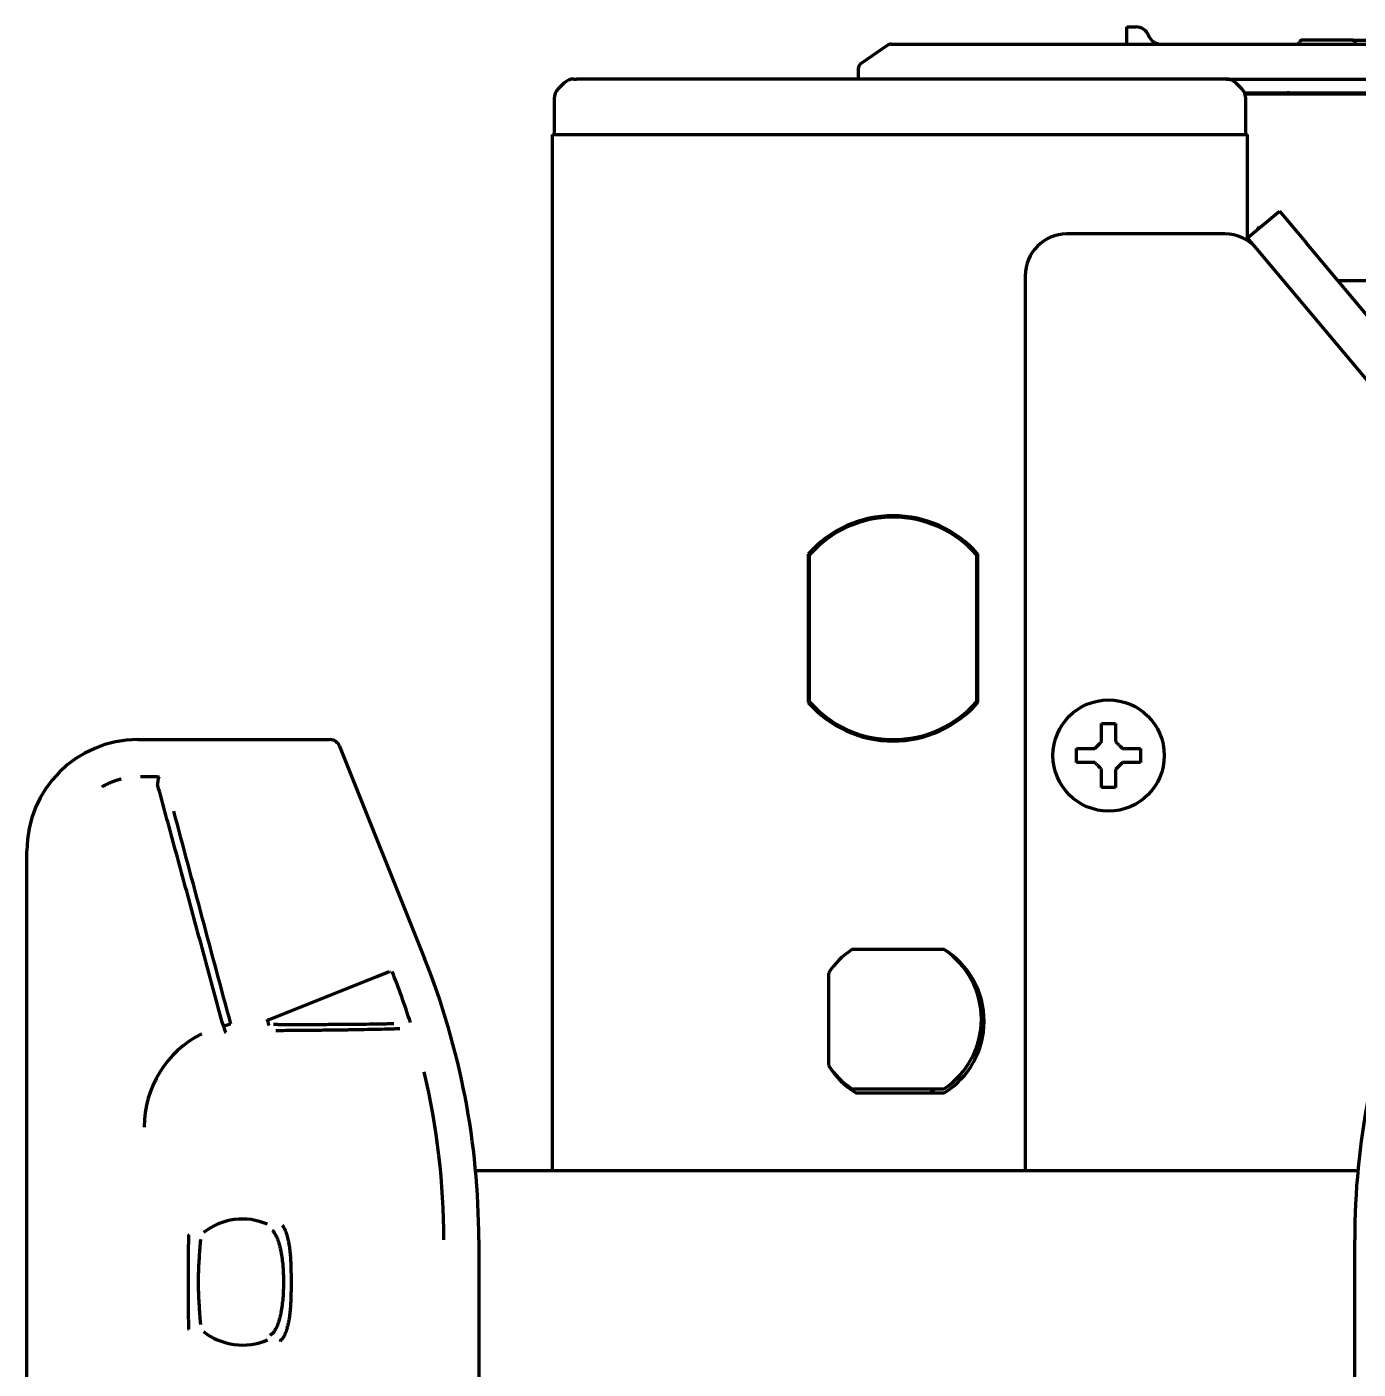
# Model space of a CAD drawing. Header units: inches. Extents: x -3022 to 7311, y 343 to 5680.
# Drawn here: x 2727.1 to 2822.9, y 5508.3 to 5604.8 of the extents above; entities that cross this region are included whole.
import ezdxf

# ---------------------------------------------------------------- set-up
doc = ezdxf.new("R2010")
doc.units = ezdxf.units.IN

msp = doc.modelspace()

# ---------------------------------------------------------------- linework, layer by layer
at = {"linetype": 'Continuous', "lineweight": 70}
for p, q in [((2806.218, 5604.58), (2806.218, 5604.848)), ((2806.218, 5604.848), (2806.864, 5604.848)), ((2806.218, 5603.866), (2806.218, 5604.58)), ((2806.218, 5603.598), (2806.218, 5603.866)), ((2807.791, 5604.223), (2807.821, 5604.156)), ((2822.443, 5603.898), (2818.876, 5603.898)), ((2822.443, 5603.898), (2829.195, 5603.898)), ((2788.991, 5603.511), (2787.136, 5602.247)), ((2789.272, 5603.598), (2791.168, 5603.598)), ((2791.168, 5603.598), (2910.668, 5603.598)), ((2786.918, 5601.834), (2786.918, 5601.098)), ((2765.75, 5600.805), (2765.336, 5600.391)), ((2766.457, 5601.098), (2766.643, 5601.098)), ((2813.193, 5601.098), (2766.643, 5601.098)), ((2777.591, 5601.147), (2777.591, 5601.098)), ((2777.691, 5601.098), (2777.691, 5601.098)), ((2777.691, 5601.098), (2777.691, 5601.098)), ((2813.379, 5601.098), (2813.193, 5601.098)), ((2813.381, 5601.098), (2933.918, 5601.098)), ((2814.5, 5600.391), (2814.086, 5600.805)), ((2814.704, 5600.098), (2933.918, 5600.098)), ((2814.734, 5600.023), (2930.843, 5600.023)), ((2765.043, 5599.684), (2765.043, 5597.098)), ((2814.793, 5597.098), (2814.793, 5599.684)), ((2764.918, 5597.098), (2766.718, 5597.098)), ((2764.918, 5522.59), (2764.918, 5597.098)), ((2766.718, 5597.098), (2813.118, 5597.098)), ((2813.118, 5597.098), (2814.918, 5597.098)), ((2814.918, 5589.467), (2814.918, 5597.098)), ((2814.918, 5589.67), (2817.216, 5591.598)), ((2817.216, 5591.598), (2819.144, 5589.3)), ((2815.721, 5590.438), (2815.578, 5590.223)), ((2815.721, 5590.438), (2815.834, 5590.438)), ((2815.721, 5590.343), (2815.721, 5590.438)), ((2813.279, 5589.956), (2801.918, 5589.956)), ((2815.577, 5588.884), (2814.918, 5589.67)), ((2815.08, 5589.476), (2815.026, 5589.395)), ((2833.929, 5571.681), (2819.144, 5589.3)), ((2845.185, 5553.598), (2815.577, 5588.884)), ((2798.918, 5586.956), (2798.918, 5522.598)), ((2821.409, 5586.601), (2827.355, 5586.601)), ((2783.318, 5566.927), (2783.318, 5556.269)), ((2783.418, 5556.307), (2783.418, 5566.89)), ((2795.418, 5566.89), (2795.418, 5556.307)), ((2795.518, 5556.269), (2795.518, 5566.927)), ((2735.107, 5553.598), (2748.918, 5553.598)), ((2749.614, 5553.126), (2755.72, 5537.862)), ((2802.618, 5552.456), (2802.618, 5552.956)), ((2807.218, 5552.956), (2807.218, 5552.456)), ((2802.618, 5551.956), (2802.618, 5552.456)), ((2807.218, 5552.456), (2807.218, 5551.956)), ((2727.118, 5473.598), (2727.118, 5545.609)), ((2793.085, 5538.498), (2786.451, 5538.498)), ((2793.093, 5538.498), (2793.085, 5538.498)), ((2744.739, 5533.538), (2752.296, 5536.561)), ((2752.296, 5536.561), (2753.183, 5536.916)), ((2784.768, 5536.815), (2784.768, 5530.181)), ((2795.7, 5532.601), (2795.922, 5532.601)), ((2795.192, 5530.934), (2795.611, 5531.301)), ((2786.451, 5528.498), (2793.085, 5528.498)), ((2792.074, 5528.198), (2792.416, 5528.498)), ((2786.743, 5528.198), (2793.093, 5528.198)), ((2822.846, 5522.598), (2759.391, 5522.598)), ((2759.618, 5517.621), (2759.618, 5473.598)), ((2822.618, 5473.598), (2822.618, 5517.621))]:
    msp.add_line(p, q, dxfattribs=at)
msp.add_circle((2804.918, 5552.456), 4, dxfattribs=at)
for centre, radius, start, end in [((2806.864, 5603.848), 1, 22.02431, 90), ((2808.718, 5604.598), 1, 206.23075, 233.03835), ((2818.418, 5603.848), 0.25, 270, 336.42182), ((2818.876, 5603.648), 0.25, 90, 156.42182), ((2789.272, 5603.098), 0.5, 90, 124.28688), ((2787.418, 5601.834), 0.5, 124.28688, 180), ((2766.457, 5600.098), 1, 90, 135), ((2813.379, 5600.098), 1, 45, 90), ((2766.043, 5599.684), 1, 135, 180), ((2813.793, 5599.684), 1, 0, 45), ((2817.918, 5598.098), 2, 90, 105.78797), ((2801.918, 5586.956), 3, 90, 180), ((2813.279, 5586.956), 3, 40, 90), ((2789.418, 5561.598), 8.1, 41.14155, 138.85844), ((2789.418, 5561.598), 8, 41.40962, 138.59038), ((2789.418, 5561.598), 8.1, 221.14156, 318.85845), ((2789.418, 5561.598), 8, 221.40962, 318.59038), ((2789.768, 5533.498), 6, 123.55731, 146.44269), ((2789.768, 5533.498), 6, 303.55731, 56.44269), ((2789.918, 5533.348), 6.05, 301.65324, 58.34676), ((2705.118, 5517.621), 54.5, 0, 21.80141), ((2877.118, 5517.621), 54.5, 158.19859, 180), ((2705.118, 5517.621), 51.991, 17.50222, 21.80141), ((2743.064, 5525.745), 7.498, 116.64114, 180.00358), ((2705.118, 5517.621), 51.991, 0, 13.44078), ((2789.768, 5533.498), 6, 213.55731, 236.44269), ((2789.918, 5533.348), 6.05, 211.65324, 238.34676), ((2742.618, 5514.598), 4.529, 66.46024, 128.28291), ((2742.618, 5514.598), 4.529, 231.71709, 293.53976)]:
    msp.add_arc(centre, radius, start, end, dxfattribs=at)
for centre, major_axis, ratio, start_param, end_param in [((2735.129, 5545.587), (-5.672, 5.672), 0.997265, 5.499157, 7.067214), ((2748.918, 5552.847), (0.031, -0.75), 0.998627, 1.910477, 3.100392), ((2728.094, 5515.282), (264.802, -988.254), 0.017452, 1.584217, 1.599684), ((2744.902, 5533.603), (-0.483, -0.129), 0.044563, 0.01747, 1.215363), ((2741.303, 5533.036), (-0.483, -0.13), 0.013523, 1.457675, 3.124137), ((2741.303, 5533.036), (-0.119, 0.486), 0.112563, 1.586794, 3.119544)]:
    msp.add_ellipse(centre, major_axis=major_axis, ratio=ratio, start_param=start_param, end_param=end_param, dxfattribs=at)
for points, degree in [([(2807.822, 5604.155), (2807.797, 5604.209)], 1), ([(2804.418, 5553.456), (2804.418, 5553.51), (2804.418, 5553.618), (2804.418, 5553.78), (2804.418, 5553.939), (2804.418, 5554.094), (2804.418, 5554.246), (2804.418, 5554.402), (2804.418, 5554.568), (2804.418, 5554.692), (2804.418, 5554.756)], 3), ([(2804.418, 5554.756), (2804.585, 5554.756), (2804.918, 5554.756), (2805.251, 5554.756), (2805.418, 5554.756)], 3), ([(2803.918, 5552.956), (2803.942, 5552.979), (2803.989, 5553.027), (2804.061, 5553.098), (2804.132, 5553.17), (2804.203, 5553.241), (2804.275, 5553.313), (2804.346, 5553.384), (2804.394, 5553.432), (2804.418, 5553.456)], 3), ([(2805.418, 5553.456), (2805.444, 5553.43), (2805.495, 5553.378), (2805.569, 5553.305), (2805.641, 5553.233), (2805.711, 5553.163), (2805.78, 5553.094), (2805.849, 5553.025), (2805.895, 5552.979), (2805.918, 5552.956)], 3), ([(2805.918, 5552.956), (2805.972, 5552.956), (2806.08, 5552.956), (2806.242, 5552.956), (2806.401, 5552.956), (2806.556, 5552.956), (2806.708, 5552.956), (2806.864, 5552.956), (2807.031, 5552.956), (2807.154, 5552.956), (2807.218, 5552.956)], 3), ([(2803.918, 5551.956), (2803.864, 5551.956), (2803.756, 5551.956), (2803.594, 5551.956), (2803.435, 5551.956), (2803.28, 5551.956), (2803.128, 5551.956), (2802.972, 5551.956), (2802.805, 5551.956), (2802.682, 5551.956), (2802.618, 5551.956)], 3), ([(2804.418, 5551.456), (2804.392, 5551.482), (2804.341, 5551.533), (2804.267, 5551.607), (2804.195, 5551.678), (2804.125, 5551.749), (2804.056, 5551.818), (2803.987, 5551.887), (2803.941, 5551.933), (2803.918, 5551.956)], 3), ([(2805.918, 5551.956), (2805.894, 5551.932), (2805.847, 5551.884), (2805.775, 5551.813), (2805.704, 5551.742), (2805.633, 5551.67), (2805.561, 5551.599), (2805.49, 5551.527), (2805.442, 5551.48), (2805.418, 5551.456)], 3), ([(2736.64, 5550.91), (2736.422, 5550.913), (2735.979, 5550.918), (2735.518, 5550.922), (2735.284, 5550.924)], 3), ([(2805.418, 5551.456), (2805.418, 5551.401), (2805.418, 5551.293), (2805.418, 5551.132), (2805.418, 5550.973), (2805.418, 5550.817), (2805.418, 5550.666), (2805.418, 5550.509), (2805.418, 5550.343), (2805.418, 5550.22), (2805.418, 5550.156)], 3), ([(2741.25, 5533.015), (2740.864, 5534.433), (2740.087, 5537.283), (2738.911, 5541.599), (2737.723, 5545.957), (2736.923, 5548.89), (2736.522, 5550.363)], 3), ([(2805.418, 5550.156), (2805.251, 5550.156), (2804.918, 5550.156), (2804.585, 5550.156), (2804.418, 5550.156)], 3)]:
    msp.add_open_spline(points, degree=degree, dxfattribs=at)
for points, knots in [([(2808.117, 5603.799), (2808.14, 5603.781), (2808.164, 5603.765), (2808.213, 5603.735), (2808.237, 5603.721), (2808.311, 5603.683), (2808.361, 5603.662), (2808.462, 5603.63), (2808.513, 5603.618), (2808.589, 5603.606), (2808.628, 5603.602), (2808.673, 5603.599), (2808.692, 5603.598), (2808.705, 5603.598), (2808.712, 5603.598), (2808.718, 5603.598)], [0, 0, 0, 0, 0.125, 0.125, 0.25, 0.25, 0.5, 0.5, 0.75, 0.75, 0.875, 0.9375, 0.96875, 0.96875, 1, 1, 1, 1]), ([(2822.632, 5603.748), (2822.628, 5603.761), (2822.622, 5603.773), (2822.611, 5603.795), (2822.605, 5603.806), (2822.591, 5603.825), (2822.584, 5603.833), (2822.568, 5603.849), (2822.56, 5603.856), (2822.535, 5603.874), (2822.517, 5603.883), (2822.49, 5603.892), (2822.476, 5603.896), (2822.462, 5603.897), (2822.452, 5603.898), (2822.447, 5603.898), (2822.443, 5603.898)], [0, 0, 0, 0, 0.125, 0.125, 0.25, 0.25, 0.375, 0.375, 0.5, 0.5, 0.75, 0.75, 0.875, 0.9375, 0.9375, 1, 1, 1, 1]), ([(2822.632, 5603.748), (2822.636, 5603.736), (2822.641, 5603.724), (2822.649, 5603.707), (2822.652, 5603.702), (2822.658, 5603.692), (2822.661, 5603.687), (2822.678, 5603.663), (2822.692, 5603.648), (2822.715, 5603.629), (2822.723, 5603.624), (2822.739, 5603.614), (2822.755, 5603.607), (2822.775, 5603.601), (2822.788, 5603.599), (2822.796, 5603.598), (2822.8, 5603.598), (2822.804, 5603.598)], [0, 0, 0, 0, 0.125, 0.125, 0.1875, 0.1875, 0.25, 0.25, 0.5, 0.5, 0.625, 0.625, 0.75, 0.875, 0.9375, 0.9375, 1, 1, 1, 1]), ([(2805.418, 5554.756), (2805.418, 5554.553), (2805.418, 5554.343), (2805.418, 5554.018), (2805.418, 5553.908), (2805.418, 5553.685), (2805.418, 5553.571), (2805.418, 5553.456)], [0, 0, 0, 0, 0.5, 0.5, 0.75, 0.75, 1, 1, 1, 1]), ([(2802.618, 5552.956), (2802.821, 5552.956), (2803.031, 5552.956), (2803.356, 5552.956), (2803.466, 5552.956), (2803.689, 5552.956), (2803.803, 5552.956), (2803.918, 5552.956)], [0, 0, 0, 0, 0.5, 0.5, 0.75, 0.75, 1, 1, 1, 1]), ([(2807.218, 5551.956), (2807.015, 5551.956), (2806.805, 5551.956), (2806.48, 5551.956), (2806.37, 5551.956), (2806.147, 5551.956), (2806.033, 5551.956), (2805.918, 5551.956)], [0, 0, 0, 0, 0.5, 0.5, 0.75, 0.75, 1, 1, 1, 1]), ([(2733.883, 5550.754), (2733.881, 5550.753), (2733.868, 5550.75), (2733.843, 5550.743), (2733.811, 5550.734), (2733.778, 5550.725), (2733.745, 5550.716), (2733.713, 5550.707), (2733.68, 5550.697), (2733.648, 5550.687), (2733.615, 5550.677), (2733.583, 5550.667), (2733.551, 5550.657), (2733.519, 5550.646), (2733.487, 5550.636), (2733.455, 5550.625), (2733.424, 5550.614), (2733.392, 5550.602), (2733.36, 5550.591), (2733.329, 5550.579), (2733.298, 5550.567), (2733.267, 5550.555), (2733.235, 5550.543), (2733.204, 5550.531), (2733.174, 5550.518), (2733.143, 5550.506), (2733.112, 5550.493), (2733.082, 5550.48), (2733.051, 5550.466), (2733.021, 5550.453), (2732.991, 5550.439), (2732.961, 5550.425), (2732.931, 5550.412), (2732.901, 5550.397), (2732.871, 5550.383), (2732.842, 5550.369), (2732.812, 5550.354), (2732.783, 5550.339), (2732.754, 5550.324), (2732.724, 5550.309), (2732.695, 5550.294), (2732.667, 5550.279), (2732.638, 5550.263), (2732.609, 5550.247), (2732.581, 5550.232), (2732.553, 5550.216), (2732.534, 5550.205), (2732.524, 5550.199)], [0, 0, 0, 0, 0.005015, 0.028175, 0.05131, 0.074419, 0.097503, 0.120562, 0.143595, 0.166602, 0.189585, 0.212542, 0.235473, 0.25838, 0.281261, 0.304118, 0.326949, 0.349755, 0.372537, 0.395294, 0.418026, 0.440734, 0.463417, 0.486075, 0.508709, 0.531318, 0.553901, 0.57646, 0.598992, 0.621499, 0.64398, 0.666435, 0.688864, 0.711266, 0.733641, 0.75599, 0.778311, 0.800606, 0.822873, 0.845112, 0.867324, 0.889507, 0.911663, 0.93379, 0.955889, 0.977959, 1, 1, 1, 1]), ([(2736.64, 5550.91), (2736.639, 5550.91), (2736.637, 5550.909), (2736.635, 5550.908), (2736.632, 5550.907), (2736.629, 5550.906), (2736.627, 5550.904), (2736.624, 5550.902), (2736.621, 5550.9), (2736.619, 5550.897), (2736.616, 5550.895), (2736.614, 5550.892), (2736.611, 5550.889), (2736.608, 5550.885), (2736.606, 5550.882), (2736.603, 5550.878), (2736.601, 5550.874), (2736.598, 5550.869), (2736.596, 5550.865), (2736.591, 5550.854), (2736.583, 5550.837), (2736.573, 5550.808), (2736.563, 5550.775), (2736.555, 5550.739), (2736.547, 5550.7), (2736.54, 5550.659), (2736.534, 5550.613), (2736.53, 5550.574), (2736.528, 5550.546), (2736.526, 5550.529), (2736.525, 5550.51), (2736.524, 5550.492), (2736.523, 5550.472), (2736.523, 5550.452), (2736.522, 5550.43), (2736.522, 5550.409), (2736.521, 5550.386), (2736.522, 5550.371), (2736.522, 5550.363)], [0, 0, 0, 0, 0.014233, 0.028379, 0.042448, 0.056447, 0.070385, 0.08427, 0.098111, 0.111917, 0.125697, 0.13946, 0.153216, 0.166973, 0.180741, 0.194529, 0.208347, 0.222203, 0.236108, 0.25007, 0.311115, 0.372699, 0.435479, 0.500026, 0.55846, 0.619456, 0.683242, 0.749971, 0.771354, 0.793527, 0.8165, 0.840277, 0.864865, 0.890265, 0.91648, 0.94351, 0.971351, 1, 1, 1, 1]), ([(2804.418, 5550.156), (2804.418, 5550.359), (2804.418, 5550.568), (2804.418, 5550.893), (2804.418, 5551.003), (2804.418, 5551.227), (2804.418, 5551.34), (2804.418, 5551.456)], [0, 0, 0, 0, 0.5, 0.5, 0.75, 0.75, 1, 1, 1, 1]), ([(2752.296, 5536.561), (2752.3, 5536.551), (2752.303, 5536.541), (2752.311, 5536.521), (2752.315, 5536.512), (2752.319, 5536.502)], [0, 0, 0, 0, 0.502197, 0.502197, 1, 1, 1, 1]), ([(2753.183, 5536.916), (2753.187, 5536.906), (2753.191, 5536.896), (2753.199, 5536.876), (2753.203, 5536.866), (2753.207, 5536.856)], [0, 0, 0, 0, 0.502212, 0.502212, 1, 1, 1, 1]), ([(2744.536, 5533.037), (2744.516, 5533.11), (2744.497, 5533.183), (2744.458, 5533.329), (2744.438, 5533.401), (2744.419, 5533.474)], [0, 0, 0, 0, 0.50115, 0.50115, 1, 1, 1, 1]), ([(2753.52, 5533.166), (2753.415, 5533.163), (2753.303, 5533.159), (2753.128, 5533.155), (2753.038, 5533.153), (2752.945, 5533.15), (2752.882, 5533.149), (2752.85, 5533.148), (2752.561, 5533.142), (2752.283, 5533.137), (2751.691, 5533.127), (2751.375, 5533.123), (2750.706, 5533.116), (2750.353, 5533.112), (2749.887, 5533.109), (2749.793, 5533.108), (2749.65, 5533.107), (2749.602, 5533.107), (2749.506, 5533.106), (2749.263, 5533.105), (2749.016, 5533.104), (2748.412, 5533.101), (2747.995, 5533.1), (2747.459, 5533.1), (2747.35, 5533.1), (2747.132, 5533.1), (2747.022, 5533.1), (2746.69, 5533.1), (2746.243, 5533.1), (2745.786, 5533.101), (2745.44, 5533.102), (2745.324, 5533.102), (2745.091, 5533.103), (2744.974, 5533.104), (2744.857, 5533.104)], [0, 0, 0, 0, 0.0625, 0.0625, 0.09375, 0.109375, 0.109375, 0.125, 0.125, 0.25, 0.25, 0.375, 0.375, 0.5, 0.5, 0.53125, 0.53125, 0.546875, 0.546875, 0.5625, 0.625, 0.625, 0.75, 0.75, 0.78125, 0.78125, 0.8125, 0.8125, 0.875, 0.9375, 0.9375, 0.96875, 0.96875, 1, 1, 1, 1]), ([(2753.954, 5532.805), (2753.845, 5532.801), (2753.73, 5532.797), (2753.548, 5532.791), (2753.455, 5532.788), (2753.359, 5532.785), (2753.294, 5532.783), (2753.261, 5532.782), (2752.961, 5532.773), (2752.674, 5532.766), (2752.06, 5532.752), (2751.733, 5532.745), (2751.039, 5532.732), (2750.673, 5532.726), (2750.191, 5532.719), (2750.093, 5532.717), (2749.944, 5532.715), (2749.895, 5532.714), (2749.795, 5532.713), (2749.544, 5532.709), (2749.288, 5532.706), (2748.665, 5532.698), (2748.238, 5532.693), (2747.359, 5532.685), (2746.456, 5532.676), (2745.506, 5532.67), (2745.018, 5532.667)], [0, 0, 0, 0, 0.0625, 0.0625, 0.09375, 0.109375, 0.109375, 0.125, 0.125, 0.25, 0.25, 0.375, 0.375, 0.5, 0.5, 0.53125, 0.53125, 0.546875, 0.546875, 0.5625, 0.625, 0.625, 0.75, 0.75, 0.875, 1, 1, 1, 1]), ([(2738.757, 5518.003), (2738.755, 5517.999), (2738.754, 5517.987), (2738.751, 5517.96), (2738.751, 5517.949), (2738.749, 5517.929), (2738.749, 5517.922), (2738.748, 5517.908), (2738.748, 5517.9), (2738.746, 5517.859), (2738.744, 5517.821), (2738.742, 5517.731), (2738.74, 5517.681), (2738.738, 5517.61), (2738.738, 5517.596), (2738.738, 5517.567), (2738.737, 5517.522), (2738.736, 5517.475), (2738.734, 5517.378), (2738.733, 5517.309), (2738.731, 5517.166), (2738.73, 5517.091), (2738.729, 5516.973), (2738.728, 5516.933), (2738.727, 5516.852), (2738.727, 5516.81), (2738.726, 5516.685), (2738.725, 5516.601), (2738.724, 5516.428), (2738.723, 5516.34), (2738.723, 5516.207), (2738.722, 5516.162), (2738.722, 5516.072), (2738.722, 5516.027), (2738.721, 5515.89), (2738.721, 5515.799), (2738.72, 5515.524), (2738.719, 5515.34), (2738.719, 5514.971), (2738.719, 5514.786), (2738.719, 5514.507), (2738.719, 5514.414), (2738.719, 5514.228), (2738.719, 5514.134), (2738.719, 5513.854), (2738.72, 5513.67), (2738.721, 5513.305), (2738.722, 5513.125), (2738.723, 5512.859), (2738.724, 5512.771), (2738.725, 5512.641), (2738.725, 5512.597), (2738.726, 5512.513), (2738.726, 5512.471), (2738.727, 5512.346), (2738.728, 5512.266), (2738.73, 5512.11), (2738.731, 5512.034), (2738.732, 5511.925), (2738.733, 5511.889), (2738.734, 5511.82), (2738.735, 5511.786), (2738.736, 5511.689), (2738.738, 5511.628), (2738.739, 5511.544), (2738.74, 5511.517), (2738.741, 5511.479), (2738.742, 5511.467), (2738.742, 5511.443), (2738.743, 5511.431), (2738.744, 5511.375), (2738.746, 5511.336), (2738.748, 5511.288), (2738.749, 5511.274), (2738.751, 5511.248), (2738.751, 5511.237), (2738.754, 5511.209), (2738.755, 5511.197), (2738.757, 5511.193)], [0, 0, 0, 0, 0.03125, 0.03125, 0.046875, 0.046875, 0.054688, 0.054688, 0.0625, 0.0625, 0.09375, 0.09375, 0.125, 0.125, 0.132813, 0.132813, 0.140625, 0.15625, 0.15625, 0.1875, 0.1875, 0.21875, 0.21875, 0.234375, 0.234375, 0.25, 0.25, 0.28125, 0.28125, 0.3125, 0.3125, 0.328125, 0.328125, 0.34375, 0.34375, 0.375, 0.375, 0.4375, 0.4375, 0.5, 0.5, 0.53125, 0.53125, 0.5625, 0.5625, 0.625, 0.625, 0.6875, 0.6875, 0.71875, 0.71875, 0.734375, 0.734375, 0.75, 0.75, 0.78125, 0.78125, 0.8125, 0.8125, 0.828125, 0.828125, 0.84375, 0.84375, 0.875, 0.875, 0.890625, 0.890625, 0.898438, 0.898438, 0.90625, 0.90625, 0.9375, 0.9375, 0.953125, 0.953125, 0.96875, 0.96875, 1, 1, 1, 1]), ([(2744.765, 5510.891), (2744.779, 5510.899), (2744.792, 5510.91), (2744.814, 5510.929), (2744.821, 5510.936), (2744.835, 5510.951), (2744.843, 5510.959), (2744.88, 5511), (2744.91, 5511.04), (2744.955, 5511.11), (2744.971, 5511.134), (2744.994, 5511.173), (2745.001, 5511.187), (2745.016, 5511.214), (2745.024, 5511.229), (2745.062, 5511.3), (2745.091, 5511.363), (2745.149, 5511.495), (2745.176, 5511.565), (2745.216, 5511.676), (2745.229, 5511.713), (2745.254, 5511.79), (2745.267, 5511.83), (2745.302, 5511.949), (2745.325, 5512.03), (2745.366, 5512.197), (2745.386, 5512.282), (2745.422, 5512.456), (2745.438, 5512.545), (2745.461, 5512.68), (2745.468, 5512.725), (2745.482, 5512.816), (2745.489, 5512.862), (2745.52, 5513.091), (2745.539, 5513.276), (2745.57, 5513.65), (2745.58, 5513.839), (2745.591, 5514.123), (2745.594, 5514.218), (2745.597, 5514.409), (2745.599, 5514.599), (2745.597, 5514.884), (2745.591, 5515.074), (2745.586, 5515.216), (2745.584, 5515.264), (2745.579, 5515.359), (2745.577, 5515.406), (2745.568, 5515.548), (2745.562, 5515.642), (2745.539, 5515.923), (2745.519, 5516.108), (2745.482, 5516.381), (2745.469, 5516.471), (2745.446, 5516.606), (2745.438, 5516.651), (2745.421, 5516.739), (2745.413, 5516.784), (2745.386, 5516.915), (2745.366, 5517), (2745.324, 5517.167), (2745.302, 5517.248), (2745.255, 5517.406), (2745.23, 5517.483), (2745.176, 5517.631), (2745.149, 5517.701), (2745.092, 5517.833), (2745.062, 5517.895), (2745.017, 5517.981), (2745.002, 5518.008), (2744.979, 5518.048), (2744.971, 5518.06), (2744.956, 5518.085), (2744.941, 5518.109), (2744.925, 5518.132), (2744.91, 5518.154), (2744.902, 5518.164), (2744.879, 5518.195), (2744.864, 5518.213), (2744.82, 5518.262), (2744.792, 5518.288), (2744.765, 5518.305)], [0, 0, 0, 0, 0.015625, 0.015625, 0.023437, 0.023437, 0.03125, 0.03125, 0.0625, 0.0625, 0.078125, 0.078125, 0.085937, 0.085937, 0.09375, 0.09375, 0.125, 0.125, 0.15625, 0.15625, 0.171875, 0.171875, 0.1875, 0.1875, 0.21875, 0.21875, 0.25, 0.25, 0.28125, 0.28125, 0.296875, 0.296875, 0.3125, 0.3125, 0.375, 0.375, 0.4375, 0.4375, 0.46875, 0.46875, 0.5, 0.53125, 0.5625, 0.5625, 0.578125, 0.578125, 0.59375, 0.59375, 0.625, 0.625, 0.6875, 0.6875, 0.71875, 0.71875, 0.734375, 0.734375, 0.75, 0.75, 0.78125, 0.78125, 0.8125, 0.8125, 0.84375, 0.84375, 0.875, 0.875, 0.90625, 0.90625, 0.921875, 0.921875, 0.929687, 0.929687, 0.9375, 0.945312, 0.945312, 0.953125, 0.953125, 0.96875, 0.96875, 1, 1, 1, 1]), ([(2745.493, 5510.524), (2745.506, 5510.536), (2745.518, 5510.55), (2745.538, 5510.574), (2745.544, 5510.583), (2745.557, 5510.601), (2745.564, 5510.611), (2745.597, 5510.661), (2745.624, 5510.708), (2745.664, 5510.788), (2745.678, 5510.816), (2745.698, 5510.861), (2745.704, 5510.876), (2745.717, 5510.907), (2745.724, 5510.923), (2745.757, 5511.003), (2745.782, 5511.073), (2745.83, 5511.219), (2745.853, 5511.296), (2745.886, 5511.417), (2745.896, 5511.458), (2745.917, 5511.542), (2745.927, 5511.585), (2745.955, 5511.715), (2745.973, 5511.804), (2746.005, 5511.986), (2746.019, 5512.078), (2746.046, 5512.267), (2746.057, 5512.363), (2746.073, 5512.51), (2746.077, 5512.559), (2746.086, 5512.658), (2746.091, 5512.708), (2746.11, 5512.957), (2746.12, 5513.159), (2746.134, 5513.565), (2746.138, 5513.771), (2746.142, 5514.081), (2746.142, 5514.184), (2746.143, 5514.392), (2746.144, 5514.599), (2746.143, 5514.806), (2746.142, 5515.013), (2746.142, 5515.117), (2746.139, 5515.324), (2746.138, 5515.427), (2746.133, 5515.633), (2746.131, 5515.735), (2746.12, 5516.041), (2746.11, 5516.242), (2746.087, 5516.539), (2746.078, 5516.638), (2746.062, 5516.784), (2746.057, 5516.832), (2746.045, 5516.929), (2746.039, 5516.977), (2746.019, 5517.119), (2746.005, 5517.212), (2745.973, 5517.393), (2745.955, 5517.482), (2745.927, 5517.611), (2745.912, 5517.675), (2745.896, 5517.737), (2745.886, 5517.778), (2745.88, 5517.799), (2745.853, 5517.9), (2745.83, 5517.977), (2745.782, 5518.123), (2745.757, 5518.192), (2745.718, 5518.288), (2745.705, 5518.319), (2745.678, 5518.379), (2745.665, 5518.407), (2745.638, 5518.461), (2745.624, 5518.487), (2745.597, 5518.534), (2745.584, 5518.556), (2745.544, 5518.616), (2745.518, 5518.649), (2745.493, 5518.672)], [0, 0, 0, 0, 0.015625, 0.015625, 0.023437, 0.023437, 0.03125, 0.03125, 0.0625, 0.0625, 0.078125, 0.078125, 0.085937, 0.085937, 0.09375, 0.09375, 0.125, 0.125, 0.15625, 0.15625, 0.171875, 0.171875, 0.1875, 0.1875, 0.21875, 0.21875, 0.25, 0.25, 0.28125, 0.28125, 0.296875, 0.296875, 0.3125, 0.3125, 0.375, 0.375, 0.4375, 0.4375, 0.46875, 0.46875, 0.5, 0.53125, 0.53125, 0.5625, 0.5625, 0.59375, 0.59375, 0.625, 0.625, 0.6875, 0.6875, 0.71875, 0.71875, 0.734375, 0.734375, 0.75, 0.75, 0.78125, 0.78125, 0.8125, 0.8125, 0.828125, 0.835937, 0.835937, 0.84375, 0.84375, 0.875, 0.875, 0.90625, 0.90625, 0.921875, 0.921875, 0.9375, 0.9375, 0.953125, 0.953125, 0.96875, 0.96875, 1, 1, 1, 1]), ([(2739.608, 5517.647), (2739.606, 5517.643), (2739.604, 5517.632), (2739.601, 5517.605), (2739.599, 5517.594), (2739.597, 5517.575), (2739.596, 5517.569), (2739.595, 5517.554), (2739.594, 5517.547), (2739.59, 5517.507), (2739.587, 5517.47), (2739.581, 5517.405), (2739.579, 5517.382), (2739.576, 5517.346), (2739.575, 5517.333), (2739.573, 5517.308), (2739.572, 5517.295), (2739.567, 5517.228), (2739.562, 5517.171), (2739.553, 5517.051), (2739.548, 5516.988), (2739.539, 5516.856), (2739.534, 5516.787), (2739.528, 5516.698), (2739.527, 5516.68), (2739.524, 5516.643), (2739.52, 5516.589), (2739.517, 5516.534), (2739.505, 5516.348), (2739.495, 5516.195), (2739.482, 5515.96), (2739.478, 5515.88), (2739.47, 5515.721), (2739.466, 5515.642), (2739.456, 5515.403), (2739.451, 5515.243), (2739.444, 5514.922), (2739.442, 5514.761), (2739.442, 5514.519), (2739.442, 5514.439), (2739.444, 5514.277), (2739.445, 5514.196), (2739.449, 5514.034), (2739.451, 5513.954), (2739.456, 5513.793), (2739.459, 5513.713), (2739.469, 5513.474), (2739.477, 5513.317), (2739.49, 5513.083), (2739.495, 5513.006), (2739.502, 5512.891), (2739.504, 5512.852), (2739.509, 5512.776), (2739.512, 5512.739), (2739.519, 5512.627), (2739.524, 5512.555), (2739.534, 5512.413), (2739.539, 5512.344), (2739.546, 5512.244), (2739.548, 5512.212), (2739.552, 5512.163), (2739.553, 5512.147), (2739.555, 5512.116), (2739.556, 5512.101), (2739.562, 5512.025), (2739.567, 5511.968), (2739.573, 5511.888), (2739.575, 5511.863), (2739.578, 5511.827), (2739.579, 5511.815), (2739.581, 5511.792), (2739.582, 5511.78), (2739.587, 5511.726), (2739.59, 5511.689), (2739.595, 5511.642), (2739.596, 5511.627), (2739.598, 5511.609), (2739.599, 5511.603), (2739.601, 5511.592), (2739.601, 5511.587), (2739.604, 5511.564), (2739.606, 5511.553), (2739.608, 5511.549)], [0, 0, 0, 0, 0.03125, 0.03125, 0.046875, 0.046875, 0.054687, 0.054687, 0.0625, 0.0625, 0.09375, 0.09375, 0.109375, 0.109375, 0.117187, 0.117187, 0.125, 0.125, 0.15625, 0.15625, 0.1875, 0.1875, 0.21875, 0.21875, 0.226562, 0.226562, 0.234375, 0.25, 0.25, 0.3125, 0.3125, 0.34375, 0.34375, 0.375, 0.375, 0.4375, 0.4375, 0.5, 0.5, 0.53125, 0.53125, 0.5625, 0.5625, 0.59375, 0.59375, 0.625, 0.625, 0.6875, 0.6875, 0.71875, 0.71875, 0.734375, 0.734375, 0.75, 0.75, 0.78125, 0.78125, 0.8125, 0.8125, 0.828125, 0.828125, 0.835937, 0.835937, 0.84375, 0.84375, 0.875, 0.875, 0.890625, 0.890625, 0.898437, 0.898437, 0.90625, 0.90625, 0.9375, 0.9375, 0.953125, 0.953125, 0.960937, 0.960937, 0.96875, 0.96875, 1, 1, 1, 1]), ([(2744.618, 5510.786), (2744.621, 5510.791), (2744.636, 5510.803), (2744.685, 5510.837), (2744.72, 5510.86), (2744.765, 5510.891)], [0, 0, 0, 0, 0.5, 0.5, 1, 1, 1, 1]), ([(2745.351, 5510.343), (2745.351, 5510.344), (2745.351, 5510.344), (2745.351, 5510.345), (2745.351, 5510.347), (2745.353, 5510.352), (2745.356, 5510.361), (2745.36, 5510.369), (2745.37, 5510.388), (2745.38, 5510.401), (2745.416, 5510.446), (2745.449, 5510.481), (2745.493, 5510.524)], [0, 0, 0, 0, 0.015625, 0.015625, 0.03125, 0.0625, 0.125, 0.25, 0.25, 0.5, 0.5, 1, 1, 1, 1])]:
    msp.add_open_spline(points, degree=3, knots=knots, dxfattribs=at)

doc.saveas('drawing.dxf')
